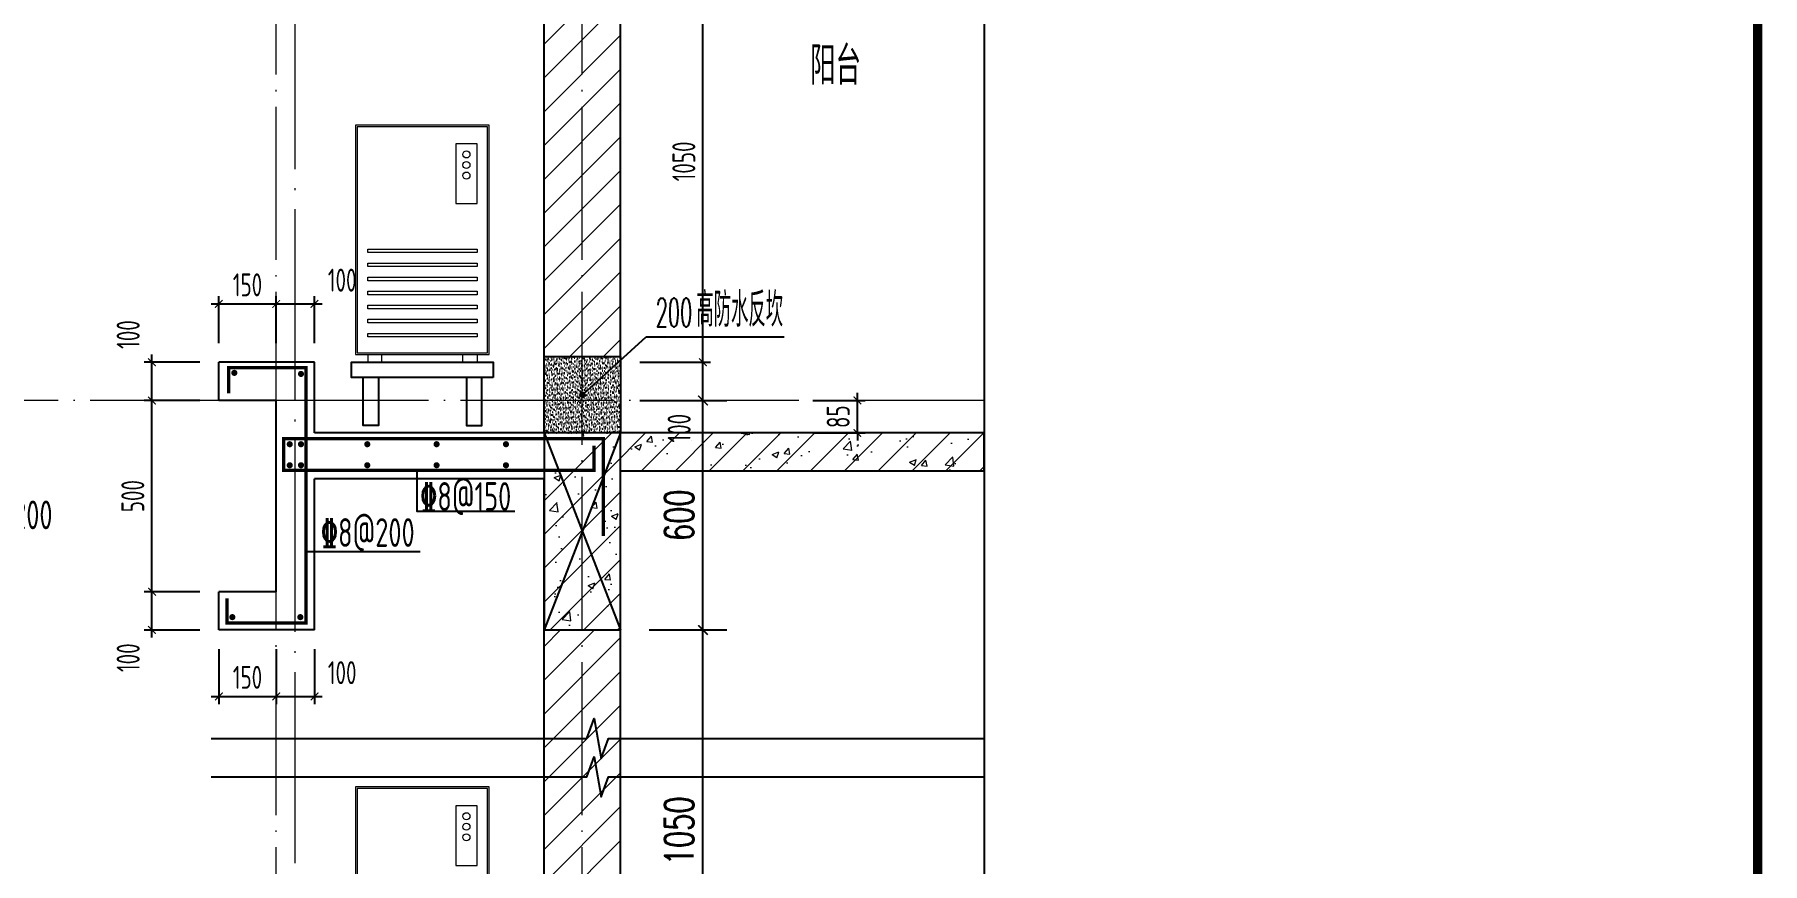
# Model space of a CAD drawing. Extents: x -655480 to 203344, y -294099 to 287156.
# Drawn here: x 82926 to 87441, y 133674 to 135841 of the extents above; entities that cross this region are included whole.
import ezdxf

# ---------------------------------------------------------------- set-up
doc = ezdxf.new("R2010")
doc.units = 0
doc.header["$LTSCALE"] = 1000
doc.linetypes.add('DOTE', pattern=[2.42, 2, -0.2, 0.02, -0.2])
doc.layers.get('0').update_dxf_attribs({"linetype": 'CONTINUOUS'})
doc.layers.get('DEFPOINTS').update_dxf_attribs({"linetype": 'CONTINUOUS'})
for name, color, linetype in [('DIM', 2, 'CONTINUOUS'), ('DIM_IDEN', 67, 'CONTINUOUS'), ('DIM_SYMB', 3, 'CONTINUOUS'), ('PUB_DIM', 3, 'CONTINUOUS'), ('PUB_TEXT', 2, 'CONTINUOUS'), ('REIN', 6, 'CONTINUOUS'), ('S-大样-砼线', 7, 'CONTINUOUS'), ('S-引出线', 40, 'CONTINUOUS'), ('TEXT', 2, 'CONTINUOUS'), ('WALL', 5, 'CONTINUOUS'), ('空调外机', 8, 'CONTINUOUS'), ('立面-看线', 251, 'CONTINUOUS')]:
    doc.layers.add(name, color=color, linetype=linetype)
for name, color, linetype, lineweight in [('DOTE', 19, 'DOTE', 9), ('PUB_HATCH', 8, 'CONTINUOUS', 9), ('图框', 9, 'CONTINUOUS', 18), ('平面-空调室外机', 143, 'CONTINUOUS', 9)]:
    doc.layers.add(name, color=color, linetype=linetype, lineweight=lineweight)
doc.styles.add('_TCH_DIM_T3', font='SIMPLEX', dxfattribs={"width": 0.705882, "bigfont": 'GBCBIG'})
doc.styles.add('DIM_FONT_T3', font='SIMPLEX', dxfattribs={"width": 0.705882, "bigfont": 'GBCBIG'})
doc.styles.add('TSSD_DIMENSION', font='Tssdeng.shx', dxfattribs={"width": 0.7, "bigfont": 'tssdchn.shx'})
doc.styles.add('TSSD_REIN', font='tssdeng.shx', dxfattribs={"width": 0.7, "height": 300, "bigfont": 'tssdchn.shx'})
doc.dimstyles.new('_TCH_ARCH&&25', dxfattribs={"dimtxt": 74.375, "dimasz": 25, "dimexe": 62.5, "dimexo": 75, "dimgap": 25, "dimtad": 1, "dimdec": 0, "dimzin": 0, "dimdsep": 46, "dimtxsty": '_TCH_DIM_T3', "dimblk": 'ARCHTICK', "dimcen": 0.09, "dimclrt": 7, "dimazin": 0, "dimtfac": 1, "dimtdec": 0, "dimtix": 1, "dimtmove": 2, "dimatfit": 3, "dimldrblk": 'ARCHTICK', "dimfxl": 1, "dimtolj": 1, "dimtzin": 0, "dimarcsym": 0})
doc.dimstyles.new('TSSD_20_20', dxfattribs={"dimtxt": 60, "dimasz": 20, "dimexe": 20, "dimexo": 50, "dimgap": 20, "dimtad": 1, "dimdec": 0, "dimzin": 0, "dimdsep": 46, "dimtxsty": 'TSSD_DIMENSION', "dimblk": 'ARCHTICK', "dimblk1": 'ARCHTICK', "dimblk2": 'ARCHTICK', "dimcen": 0, "dimdle": 20, "dimclrt": 7, "dimadec": 0, "dimazin": 0, "dimtfac": 1, "dimtdec": 0, "dimtix": 1, "dimtmove": 2, "dimatfit": 3, "dimfxl": 1, "dimtolj": 1, "dimtzin": 0, "dimarcsym": 0})
pattern_1 = [(45, (-512502.044, 291727.59), (-44.194174, 44.194174), []), (50, (-512502.04, 291727.59), (179.315046, -15.688034), [18.75, -206.25]), (355, (-512502.04, 291727.6), (-34.687833, 188.048033), [15, -165]), (100.4514, (-512487.1, 291726.28), (144.627345, 172.359886), [15.93505, -175.28553]), (46.1842, (-512502.04, 291777.6), (266.81026, -41.37975), [28.125, -309.375]), (96.6356, (-512479.8, 291774.14), (233.66568, 243.52947), [23.90257, -262.92825]), (351.1842, (-512502.04, 291777.6), (233.66549, 243.52965), [22.5, -247.5]), (21, (-512477.04, 291765.09), (149.226763, -100.654723), [18.75, -206.25]), (326, (-512477.04, 291765.1), (60.828833, 181.28751), [15, -165]), (71.4514, (-512464.6, 291756.7), (210.055657, 80.632624), [15.93505, -175.28553]), (37.5, (-512502.044, 291727.59), (3.039964, 83.2234635), [0, -163, 0, -167.5, 0, -165.625]), (7.5, (-512502.04, 291727.59), (65.767384, 98.602928), [0, -95.5, 0, -159.25, 0, -63.125]), (327.5, (-512557.794, 291727.59), (133.455609, -5.638718), [0, -62.5, 0, -195, 0, -258.75]), (317.5, (-512582.79, 291727.59), (145.796542, 25.026246), [0, -81.25, 0, -129.5, 0, -183.75])]

# ---------------------------------------------------------------- blocks, each defined once
blk = doc.blocks.new('GFDDDDRG')
at = {"layer": '图框', "const_width": 50}
blk.add_lwpolyline([(894109.8, -159499.5), (922809.8, -159499.5), (922809.8, -108687), (894109.8, -108687)], close=True, dxfattribs=at)
blk = doc.blocks.new('kongtiao')
for p, q in [((-338.7, 49), (-338.7, -550.8)), ((11, 49), (-338.7, 49)), ((11, -550.8), (11, 49)), ((-334.1, 44.4), (-334.1, -546.2)), ((6.4, 44.4), (-334.1, 44.4)), ((6.4, -546.2), (6.4, 44.4)), ((-76.2, -0.5), (-76.2, -156.5)), ((-21.1, -0.5), (-76.2, -0.5)), ((-21.1, -156.5), (-21.1, -0.5)), ((-76.2, -156.5), (-21.1, -156.5)), ((-338.7, -550.8), (11, -550.8)), ((-334.1, -546.2), (6.4, -546.2)), ((-306.6, -550.8), (-306.6, -571.2)), ((-306.6, -571.2), (-269.8, -571.2)), ((-269.8, -571.2), (-269.8, -550.8)), ((-57.9, -571.2), (-57.9, -550.8)), ((-21.1, -571.2), (-57.9, -571.2)), ((-21.1, -550.8), (-21.1, -571.2))]:
    blk.add_line(p, q)
for points in [[(-306.6, -275.4), (-21.1, -275.4), (-21.1, -284.6), (-306.6, -284.6)], [(-306.6, -312.1), (-21.1, -312.1), (-21.1, -321.3), (-306.6, -321.3)], [(-306.6, -348.8), (-21.1, -348.8), (-21.1, -358), (-306.6, -358)], [(-306.6, -385.6), (-21.1, -385.6), (-21.1, -394.7), (-306.6, -394.7)], [(-306.6, -422.3), (-21.1, -422.3), (-21.1, -431.5), (-306.6, -431.5)], [(-306.6, -459), (-21.1, -459), (-21.1, -468.2), (-306.6, -468.2)], [(-306.6, -495.7), (-21.1, -495.7), (-21.1, -504.9), (-306.6, -504.9)]]:
    blk.add_lwpolyline(points, close=True)
for centre in [(-48.7, -28), (-48.7, -55.6), (-48.7, -83.1)]:
    blk.add_circle(centre, 9.18)
blk = doc.blocks.new('_ArchTick')
at = {"color": 0, "linetype": 'ByBlock', "const_width": 0.15}
blk.add_lwpolyline([(-0.5, -0.5), (0.5, 0.5)], dxfattribs=at)
blk = doc.blocks.new('*D2597')
at = {"layer": 'DEFPOINTS', "color": 0, "transparency": 16777216}
for p in [(895181.9, -114386.1), (895397.2, -114386.1), (895181.9, -114986.1)]:
    blk.add_point(p, dxfattribs=at)
at = {"layer": 'PUB_DIM', "color": 0, "lineweight": -2, "transparency": 16777216}
for p, q in [((895256.9, -114386.1), (895459.7, -114386.1)), ((895397.2, -114986.1), (895397.2, -114386.1)), ((895256.9, -114986.1), (895459.7, -114986.1))]:
    blk.add_line(p, q, dxfattribs=at)
at = {"layer": 'PUB_DIM', "color": 0, "lineweight": -2, "transparency": 16777216, "xscale": 25, "yscale": 25, "zscale": 25}
for p, rotation in [((895397.2, -114386.1), 90), ((895397.2, -114986.1), 270)]:
    blk.add_blockref('_ArchTick', p, dxfattribs=dict(at, rotation=rotation))
at = {"layer": 'PUB_DIM', "color": 7, "transparency": 16777216, "insert": (895335, -114686.1), "char_height": 74.38, "attachment_point": 5, "rotation": 90, "style": '_TCH_DIM_T3'}
blk.add_mtext('\\A1;600', dxfattribs=at)
blk = doc.blocks.new('*D2598')
at = {"layer": 'DEFPOINTS', "color": 0, "transparency": 16777216}
for p in [(895181.9, -114986.1), (895397.2, -114986.1), (895181.9, -116036.1)]:
    blk.add_point(p, dxfattribs=at)
at = {"layer": 'PUB_DIM', "color": 0, "lineweight": -2, "transparency": 16777216}
for p, q in [((895256.9, -114986.1), (895459.7, -114986.1)), ((895397.2, -116036.1), (895397.2, -114986.1)), ((895256.9, -116036.1), (895459.7, -116036.1))]:
    blk.add_line(p, q, dxfattribs=at)
at = {"layer": 'PUB_DIM', "color": 0, "lineweight": -2, "transparency": 16777216, "xscale": 25, "yscale": 25, "zscale": 25}
for p, rotation in [((895397.2, -114986.1), 90), ((895397.2, -116036.1), 270)]:
    blk.add_blockref('_ArchTick', p, dxfattribs=dict(at, rotation=rotation))
at = {"layer": 'PUB_DIM', "color": 7, "transparency": 16777216, "insert": (895335, -115511.1), "char_height": 74.38, "attachment_point": 5, "rotation": 90, "style": '_TCH_DIM_T3'}
blk.add_mtext('\\A1;1050', dxfattribs=at)
blk = doc.blocks.new('*D3118')
at = {"layer": 'DEFPOINTS', "color": 0, "transparency": 16777216}
for p in [(83557.2, 135136.9), (83407.2, 134984.6), (83557.2, 134984.6)]:
    blk.add_point(p, dxfattribs=at)
at = {"layer": 'DIM', "color": 0, "lineweight": -2, "transparency": 16777216}
for p, q in [((83407.2, 135034.6), (83407.2, 135156.9)), ((83557.2, 135034.6), (83557.2, 135156.9)), ((83387.2, 135136.9), (83577.2, 135136.9))]:
    blk.add_line(p, q, dxfattribs=at)
at = {"layer": 'DIM', "color": 0, "lineweight": -2, "transparency": 16777216, "xscale": 20, "yscale": 20, "zscale": 20, "rotation": 180}
blk.add_blockref('_ArchTick', (83407.2, 135136.9), dxfattribs=at)
at = {"layer": 'DIM', "color": 0, "lineweight": -2, "transparency": 16777216, "xscale": 20, "yscale": 20, "zscale": 20}
blk.add_blockref('_ArchTick', (83557.2, 135136.9), dxfattribs=at)
at = {"layer": 'DIM', "color": 7, "transparency": 16777216, "insert": (83482.2, 135186.9), "char_height": 60, "attachment_point": 5, "style": 'TSSD_DIMENSION'}
blk.add_mtext('\\A1;150', dxfattribs=at)
blk = doc.blocks.new('*D3119')
at = {"layer": 'DEFPOINTS', "color": 0, "transparency": 16777216}
for p in [(83657.2, 135136.9), (83557.2, 134984.6), (83657.2, 134984.6)]:
    blk.add_point(p, dxfattribs=at)
at = {"layer": 'DIM', "color": 0, "lineweight": -2, "transparency": 16777216}
for p, q in [((83557.2, 135034.6), (83557.2, 135156.9)), ((83657.2, 135034.6), (83657.2, 135156.9)), ((83537.2, 135136.9), (83677.2, 135136.9))]:
    blk.add_line(p, q, dxfattribs=at)
at = {"layer": 'DIM', "color": 0, "lineweight": -2, "transparency": 16777216, "xscale": 20, "yscale": 20, "zscale": 20, "rotation": 180}
blk.add_blockref('_ArchTick', (83557.2, 135136.9), dxfattribs=at)
at = {"layer": 'DIM', "color": 0, "lineweight": -2, "transparency": 16777216, "xscale": 20, "yscale": 20, "zscale": 20}
blk.add_blockref('_ArchTick', (83657.2, 135136.9), dxfattribs=at)
at = {"layer": 'DIM', "color": 7, "transparency": 16777216, "insert": (83729.6, 135199.1), "char_height": 60, "attachment_point": 5, "style": 'TSSD_DIMENSION'}
blk.add_mtext('\\A1;100', dxfattribs=at)
blk = doc.blocks.new('*D3120')
at = {"layer": 'DEFPOINTS', "color": 0, "transparency": 16777216}
for p in [(83407.2, 134284.5), (83557.2, 134284.5), (83557.2, 134110.8)]:
    blk.add_point(p, dxfattribs=at)
at = {"layer": 'DIM', "color": 0, "lineweight": -2, "transparency": 16777216}
for p, q in [((83407.2, 134234.5), (83407.2, 134090.8)), ((83557.2, 134234.5), (83557.2, 134090.8)), ((83387.2, 134110.8), (83577.2, 134110.8))]:
    blk.add_line(p, q, dxfattribs=at)
at = {"layer": 'DIM', "color": 0, "lineweight": -2, "transparency": 16777216, "xscale": 20, "yscale": 20, "zscale": 20, "rotation": 180}
blk.add_blockref('_ArchTick', (83407.2, 134110.8), dxfattribs=at)
at = {"layer": 'DIM', "color": 0, "lineweight": -2, "transparency": 16777216, "xscale": 20, "yscale": 20, "zscale": 20}
blk.add_blockref('_ArchTick', (83557.2, 134110.8), dxfattribs=at)
at = {"layer": 'DIM', "color": 7, "transparency": 16777216, "insert": (83482.2, 134160.8), "char_height": 60, "attachment_point": 5, "style": 'TSSD_DIMENSION'}
blk.add_mtext('\\A1;150', dxfattribs=at)
blk = doc.blocks.new('*D3121')
at = {"layer": 'DEFPOINTS', "color": 0, "transparency": 16777216}
for p in [(83557.2, 134284.5), (83657.2, 134284.5), (83657.2, 134110.8)]:
    blk.add_point(p, dxfattribs=at)
at = {"layer": 'DIM', "color": 0, "lineweight": -2, "transparency": 16777216}
for p, q in [((83557.2, 134234.5), (83557.2, 134090.8)), ((83657.2, 134234.5), (83657.2, 134090.8)), ((83537.2, 134110.8), (83677.2, 134110.8))]:
    blk.add_line(p, q, dxfattribs=at)
at = {"layer": 'DIM', "color": 0, "lineweight": -2, "transparency": 16777216, "xscale": 20, "yscale": 20, "zscale": 20, "rotation": 180}
blk.add_blockref('_ArchTick', (83557.2, 134110.8), dxfattribs=at)
at = {"layer": 'DIM', "color": 0, "lineweight": -2, "transparency": 16777216, "xscale": 20, "yscale": 20, "zscale": 20}
blk.add_blockref('_ArchTick', (83657.2, 134110.8), dxfattribs=at)
at = {"layer": 'DIM', "color": 7, "transparency": 16777216, "insert": (83729.6, 134173), "char_height": 60, "attachment_point": 5, "style": 'TSSD_DIMENSION'}
blk.add_mtext('\\A1;100', dxfattribs=at)
blk = doc.blocks.new('*D3122')
at = {"layer": 'DEFPOINTS', "color": 0, "transparency": 16777216}
for p in [(83232.5, 134984.5), (83407.2, 134984.5), (83407.2, 134884.5)]:
    blk.add_point(p, dxfattribs=at)
at = {"layer": 'DIM', "color": 0, "lineweight": -2, "transparency": 16777216}
for p, q in [((83357.2, 134984.5), (83212.5, 134984.5)), ((83232.5, 134864.5), (83232.5, 135004.5)), ((83357.2, 134884.5), (83212.5, 134884.5))]:
    blk.add_line(p, q, dxfattribs=at)
at = {"layer": 'DIM', "color": 0, "lineweight": -2, "transparency": 16777216, "xscale": 20, "yscale": 20, "zscale": 20}
for p, rotation in [((83232.5, 134984.5), 90), ((83232.5, 134884.5), 270)]:
    blk.add_blockref('_ArchTick', p, dxfattribs=dict(at, rotation=rotation))
at = {"layer": 'DIM', "color": 7, "transparency": 16777216, "insert": (83170.4, 135057), "char_height": 60, "attachment_point": 5, "rotation": 90, "style": 'TSSD_DIMENSION'}
blk.add_mtext('\\A1;100', dxfattribs=at)
blk = doc.blocks.new('*D3123')
at = {"layer": 'DEFPOINTS', "color": 0, "transparency": 16777216}
for p in [(83232.5, 134884.5), (83407.2, 134884.5), (83407.2, 134384.5)]:
    blk.add_point(p, dxfattribs=at)
at = {"layer": 'DIM', "color": 0, "lineweight": -2, "transparency": 16777216}
for p, q in [((83357.2, 134884.5), (83212.5, 134884.5)), ((83232.5, 134364.5), (83232.5, 134904.5)), ((83357.2, 134384.5), (83212.5, 134384.5))]:
    blk.add_line(p, q, dxfattribs=at)
at = {"layer": 'DIM', "color": 0, "lineweight": -2, "transparency": 16777216, "xscale": 20, "yscale": 20, "zscale": 20}
for p, rotation in [((83232.5, 134884.5), 90), ((83232.5, 134384.5), 270)]:
    blk.add_blockref('_ArchTick', p, dxfattribs=dict(at, rotation=rotation))
at = {"layer": 'DIM', "color": 7, "transparency": 16777216, "insert": (83182.5, 134634.5), "char_height": 60, "attachment_point": 5, "rotation": 90, "style": 'TSSD_DIMENSION'}
blk.add_mtext('\\A1;500', dxfattribs=at)
blk = doc.blocks.new('*D3124')
at = {"layer": 'DEFPOINTS', "color": 0, "transparency": 16777216}
for p in [(83232.5, 134384.5), (83407.2, 134384.5), (83407.2, 134284.5)]:
    blk.add_point(p, dxfattribs=at)
at = {"layer": 'DIM', "color": 0, "lineweight": -2, "transparency": 16777216}
for p, q in [((83357.2, 134384.5), (83212.5, 134384.5)), ((83232.5, 134264.5), (83232.5, 134404.5)), ((83357.2, 134284.5), (83212.5, 134284.5))]:
    blk.add_line(p, q, dxfattribs=at)
at = {"layer": 'DIM', "color": 0, "lineweight": -2, "transparency": 16777216, "xscale": 20, "yscale": 20, "zscale": 20}
for p, rotation in [((83232.5, 134384.5), 90), ((83232.5, 134284.5), 270)]:
    blk.add_blockref('_ArchTick', p, dxfattribs=dict(at, rotation=rotation))
at = {"layer": 'DIM', "color": 7, "transparency": 16777216, "insert": (83170.4, 134212.1), "char_height": 60, "attachment_point": 5, "rotation": 90, "style": 'TSSD_DIMENSION'}
blk.add_mtext('\\A1;100', dxfattribs=at)
blk = doc.blocks.new('*D3125')
at = {"layer": 'DEFPOINTS', "color": 0, "transparency": 16777216}
for p in [(84909.8, 134884.6), (85075.8, 134884.6), (84909.8, 134799.6)]:
    blk.add_point(p, dxfattribs=at)
at = {"layer": 'DIM', "color": 0, "lineweight": -2, "transparency": 16777216}
for p, q in [((84959.8, 134884.6), (85095.8, 134884.6)), ((85075.8, 134884.6), (85075.8, 134904.6)), ((85075.8, 134799.6), (85075.8, 134884.6)), ((84959.8, 134799.6), (85095.8, 134799.6)), ((85075.8, 134799.6), (85075.8, 134779.6))]:
    blk.add_line(p, q, dxfattribs=at)
at = {"layer": 'DIM', "color": 0, "lineweight": -2, "transparency": 16777216, "xscale": 20, "yscale": 20, "zscale": 20}
for p, rotation in [((85075.8, 134884.6), 270), ((85075.8, 134799.6), 90)]:
    blk.add_blockref('_ArchTick', p, dxfattribs=dict(at, rotation=rotation))
at = {"layer": 'DIM', "color": 7, "transparency": 16777216, "insert": (85025.8, 134842.1), "char_height": 60, "attachment_point": 5, "rotation": 90, "style": 'TSSD_DIMENSION'}
blk.add_mtext('\\A1;85', dxfattribs=at)
blk = doc.blocks.new('*D3132')
at = {"layer": 'DEFPOINTS', "color": 0, "transparency": 16777216}
for p in [(84457.2, 136034.6), (84672.4, 136034.6), (84457.2, 134984.6)]:
    blk.add_point(p, dxfattribs=at)
at = {"layer": 'DIM', "color": 0, "lineweight": -2, "transparency": 16777216}
for p, q in [((84672.4, 134964.6), (84672.4, 136054.6)), ((84507.2, 136034.6), (84692.4, 136034.6)), ((84507.2, 134984.6), (84692.4, 134984.6))]:
    blk.add_line(p, q, dxfattribs=at)
at = {"layer": 'DIM', "color": 0, "lineweight": -2, "transparency": 16777216, "xscale": 20, "yscale": 20, "zscale": 20}
for p, rotation in [((84672.4, 136034.6), 90), ((84672.4, 134984.6), 270)]:
    blk.add_blockref('_ArchTick', p, dxfattribs=dict(at, rotation=rotation))
at = {"layer": 'DIM', "color": 7, "transparency": 16777216, "insert": (84622.4, 135509.6), "char_height": 60, "attachment_point": 5, "rotation": 90, "style": 'TSSD_DIMENSION'}
blk.add_mtext('\\A1;1050', dxfattribs=at)
blk = doc.blocks.new('*D3133')
at = {"layer": 'DEFPOINTS', "color": 0, "transparency": 16777216}
for p in [(84457.2, 134984.6), (84672.4, 134984.6), (84457.2, 134884.6)]:
    blk.add_point(p, dxfattribs=at)
at = {"layer": 'DIM', "color": 0, "lineweight": -2, "transparency": 16777216}
for p, q in [((84507.2, 134984.6), (84692.4, 134984.6)), ((84672.4, 134864.6), (84672.4, 135004.6)), ((84507.2, 134884.6), (84692.4, 134884.6))]:
    blk.add_line(p, q, dxfattribs=at)
at = {"layer": 'DIM', "color": 0, "lineweight": -2, "transparency": 16777216, "xscale": 20, "yscale": 20, "zscale": 20}
for p, rotation in [((84672.4, 134984.6), 90), ((84672.4, 134884.6), 270)]:
    blk.add_blockref('_ArchTick', p, dxfattribs=dict(at, rotation=rotation))
at = {"layer": 'DIM', "color": 7, "transparency": 16777216, "insert": (84610.2, 134812.1), "char_height": 60, "attachment_point": 5, "rotation": 90, "style": 'TSSD_DIMENSION'}
blk.add_mtext('\\A1;100', dxfattribs=at)
blk = doc.blocks.new('20210809.02275603')
at = {"layer": 'REIN', "const_width": 9}
for points in [[(88254.7, 67181.9), (88254.7, 67248.8), (88457.1, 67248.8), (88457.1, 66580.9), (88250.3, 66580.9), (88250.3, 66645.6)], [(89233.9, 66808.4), (89233.9, 67063.1), (88398.8, 67063.1), (88398.8, 66980.3), (89209.6, 66980.3), (89209.6, 67044.5)]]:
    blk.add_lwpolyline(points, dxfattribs=at)
at = {"layer": 'REIN', "const_width": 8}
for points in [[(88265.7, 67235, 1), (88273.7, 67235, 1)], [(88439.8, 67232.2, 1), (88447.8, 67232.2, 1)], [(88410.4, 67048.5, 1), (88418.4, 67048.5, 1)], [(88439.8, 67048.5, 1), (88447.8, 67048.5, 1)], [(88613, 67048.5, 1), (88621, 67048.5, 1)], [(88794.1, 67048.5, 1), (88802.1, 67048.5, 1)], [(88975.4, 67048.5, 1), (88983.4, 67048.5, 1)], [(88410.4, 66993.5, 1), (88418.4, 66993.5, 1)], [(88439.8, 66993.5, 1), (88447.8, 66993.5, 1)], [(88613, 66993.5, 1), (88621, 66993.5, 1)], [(88794.1, 66993.5, 1), (88802.1, 66993.5, 1)], [(88975.4, 66993.5, 1), (88983.4, 66993.5, 1)], [(88260.3, 66596.4, 1), (88268.3, 66596.4, 1)], [(88438, 66596.4, 1), (88446, 66596.4, 1)]]:
    blk.add_lwpolyline(points, format="xyb", close=True, dxfattribs=at)
at = {"layer": 'S-引出线'}
blk.add_line((88457.1, 66768.4), (88755, 66768.4), dxfattribs=at)
blk.add_lwpolyline([(88746.9, 66980.3), (88746.9, 66873.3), (89002.9, 66873.3)], dxfattribs=at)
at = {"layer": 'TEXT', "style": 'TSSD_REIN', "width": 0.7}
for s, p in [('%%1328@150', (88755.1, 66874.3)), ('未注明分布钢筋为%%1326@200', (87152, 66826.2)), ('\x848@200', (88495.7, 66780.1))]:
    blk.add_text(s, height=75, rotation=0, dxfattribs=at).set_placement(p)
blk = doc.blocks.new('20210902.15310781')
at = {"layer": 'DOTE', "color": 1, "linetype": 'DOTE', "ltscale": 0.2}
for p, q in [((86029, -133245.9), (86029, -113645.9)), ((86829, -133245.9), (86829, -113645.9)), ((87879, -120545.9), (84878.9, -120545.9))]:
    blk.add_line(p, q, dxfattribs=at)
at = {"layer": 'DOTE', "ltscale": 0.25}
blk.add_line((86079, -132645.9), (86079, -116832.2), dxfattribs=at)
blk = doc.blocks.new('VBCVBCBCBF')
at = {"layer": 'PUB_HATCH'}
h = blk.add_hatch(dxfattribs=at)
h.set_pattern_fill('普通砖', color=256, scale=25, style=0)
h.set_pattern_definition([(45, (0, 44.88), (-44.1941915, 44.1941915), [])])
h.paths.add_polyline_path([(894981.9, -115836.1), (895181.9, -115836.1), (895181.9, -114986.1), (894981.9, -114986.1)])
at = {"layer": 'WALL'}
for p, q in [((894981.9, -115836.1), (894981.9, -114986.1)), ((894981.9, -114986.1), (895181.9, -114986.1)), ((895181.9, -115836.1), (895181.9, -114986.1))]:
    blk.add_line(p, q, dxfattribs=at)
at = {"layer": '平面-空调室外机'}
blk.add_blockref('kongtiao', (894827.8, -115444.9), dxfattribs=at)
at = {"layer": 'PUB_DIM'}
for p1, p2, picture, middle in [((895181.9, -114986.1), (895181.9, -114386.1), '*D2597', (895335, -114686.1)), ((895181.9, -116036.1), (895181.9, -114986.1), '*D2598', (895335, -115511.1))]:
    dim = blk.add_aligned_dim(p1=p1, p2=p2, distance=-215.2, dimstyle='_TCH_ARCH&&25', dxfattribs=at)
    dim.commit()
    dim.dimension.update_dxf_attribs({"geometry": picture, "text_midpoint": middle})

msp = doc.modelspace()

# ---------------------------------------------------------------- hatches: boundary and pattern name
at = {"layer": 'PUB_HATCH'}
h = msp.add_hatch(dxfattribs=at)
h.set_pattern_fill('普通砖', color=256, scale=25, style=0)
h.set_pattern_definition([(45, (-512502.044, 291772.47), (-44.1941915, 44.1941915), [])])
h.paths.add_polyline_path([(84457.15, 134999.56), (84457.15, 136034.56), (84257.15, 136034.56), (84257.15, 134999.56)])
h = msp.add_hatch(dxfattribs=at)
h.set_pattern_fill('钢筋混凝土', color=256, scale=25, style=0)
h.set_pattern_definition(pattern_1)
h.paths.add_polyline_path([(85407.15, 134799.56), (84357.15, 134799.56), (84357.15, 134732.89), (84457.15, 134699.56), (85407.15, 134699.56)])
h = msp.add_hatch(dxfattribs=at)
h.set_pattern_fill('钢筋混凝土', color=256, scale=25, style=0)
h.set_pattern_definition(pattern_1)
h.paths.add_polyline_path([(84457.15, 134284.56), (84457.15, 134699.56), (84357.15, 134732.89), (84257.15, 134699.56), (84257.15, 134284.56)])
at = {"layer": '立面-看线'}
h = msp.add_hatch(dxfattribs=at)
h.set_pattern_fill('碎沙', color=256, scale=4)
h.set_pattern_definition([(37.5, (-716796.086, -250562.392), (-0.32000626, 9.78826475), [0, -7.7216, 0, -8.636, 0, -8.255]), (7.5, (-716796.086, -250562.392), (8.99046566, 14.33650201), [0, -4.1656, 0, -6.9596, 0, -2.667]), (327.5, (-716802.335, -250562.392), (15.819847405, 0.02874369), [0, -2.54, 0, -9.144, 0, -11.938]), (317.5, (-716802.335, -250562.392), (15.27112905, 4.45858647), [0, -1.27, 0, -5.9944, 0, -6.858])])
h.paths.add_polyline_path([(84257.15, 134799.56), (84457.15, 134799.56), (84457.15, 134999.56), (84257.15, 134999.56)])

# ---------------------------------------------------------------- linework, layer by layer
at = {"layer": 'DIM_IDEN'}
for p, q in [((84357.15, 134899.56), (84523.96, 135051.08)), ((84523.96, 135051.08), (84884.14, 135051.08))]:
    msp.add_line(p, q, dxfattribs=at)
at = {"layer": 'DIM_IDEN', "const_width": 8.33}
msp.add_lwpolyline([(84354.07, 134896.76, 1), (84360.24, 134902.36, 1)], format="xyb", close=True, dxfattribs=at)
at = {"layer": 'DIM_SYMB'}
msp.add_lwpolyline([(85407.15, 141204.56), (85407.15, 131572.68), (85459.65, 131553.58), (85354.65, 131535.06), (85407.15, 131516.43), (85407.15, 121884.56)], dxfattribs=at)
at = {"layer": 'DIM_SYMB', "color": 5}
for points in [[(83387.15, 134000.71), (84369.03, 134000.71), (84388.14, 134053.21), (84406.65, 133948.21), (84425.28, 134000.71), (85407.15, 134000.71)], [(83387.15, 133900.71), (84369.03, 133900.71), (84388.14, 133953.21), (84406.65, 133848.21), (84425.28, 133900.71), (85407.15, 133900.71)]]:
    msp.add_lwpolyline(points, dxfattribs=at)
at = {"layer": 'S-大样-砼线'}
for p, q in [((84257.15, 134799.56), (84457.15, 134284.56)), ((84457.16, 134799.56), (84257.16, 134284.56))]:
    msp.add_line(p, q, dxfattribs=at)
msp.add_lwpolyline([(84457.15, 134799.56), (84257.15, 134799.56), (84257.15, 134284.56), (84457.15, 134284.56)], close=True, dxfattribs=at)
at = {"layer": 'WALL'}
for p, q in [((84257.15, 134999.56), (84257.15, 136034.56)), ((84457.15, 134999.56), (84457.15, 136034.56)), ((83657.15, 134984.57), (83407.15, 134984.57)), ((83407.15, 134884.57), (83407.15, 134984.57)), ((83657.15, 134799.56), (83657.15, 134984.57)), ((84257.15, 134999.56), (84457.15, 134999.56)), ((83557.15, 134884.57), (83407.15, 134884.57)), ((83557.15, 134799.56), (83557.15, 134884.57)), ((83557.15, 134384.55), (83557.15, 134799.56)), ((84357.15, 134799.56), (83657.15, 134799.56)), ((85407.15, 134799.56), (84357.15, 134799.56)), ((85407.15, 134699.56), (85407.15, 134799.56)), ((85407.15, 134699.56), (84457.15, 134699.56)), ((84457.15, 134284.56), (84457.15, 134699.56)), ((83657.15, 134284.55), (83657.15, 134679.56)), ((84257.15, 134679.56), (83657.15, 134679.56)), ((84257.15, 134284.56), (84257.15, 134679.56)), ((83557.15, 134384.55), (83407.15, 134384.55)), ((83407.15, 134284.55), (83407.15, 134384.55)), ((83657.15, 134284.55), (83407.15, 134284.55)), ((84257.15, 134284.56), (84457.15, 134284.56))]:
    msp.add_line(p, q, dxfattribs=at)
msp.add_lwpolyline([(84257.15, 134999.56), (84457.15, 134999.56), (84457.15, 134799.56), (84257.15, 134799.56)], close=True, dxfattribs=at)
at = {"layer": '空调外机', "linetype": 'Continuous'}
msp.add_lwpolyline([(84124.16, 134944.56), (83754.16, 134944.56), (83754.16, 134984.56), (84124.16, 134984.56)], close=True, dxfattribs=at)
for points in [[(83824.16, 134944.56), (83824.16, 134819.56), (83784.16, 134819.56), (83784.16, 134944.56)], [(84054.16, 134944.56), (84054.16, 134819.56), (84094.16, 134819.56), (84094.16, 134944.56)]]:
    msp.add_lwpolyline(points, dxfattribs=at)

# ---------------------------------------------------------------- block references
at = {"xscale": 0.5, "yscale": 0.5, "zscale": 0.5}
msp.add_blockref('GFDDDDRG', (-373976.43, 198011.07), dxfattribs=at)
msp.add_blockref('VBCVBCBCBF', (-810724.79, 249270.64))
at = {"layer": 'DOTE'}
msp.add_blockref('20210902.15310781', (-2471.89, 255430.45), dxfattribs=at)
at = {"layer": 'REIN'}
msp.add_blockref('20210809.02275603', (-4821.84, 67721.74), dxfattribs=at)
at = {"layer": '平面-空调室外机'}
msp.add_blockref('kongtiao', (84103, 135555.72), dxfattribs=at)

# ---------------------------------------------------------------- texts
at = {"layer": 'PUB_TEXT'}
for s, height, style, width, p in [('阳台', 100, 'TSSD_REIN', 0.7, (84952.48, 135710.18)), ('200', 74.375, 'DIM_FONT_T3', 0.49827, (84548.97, 135077.33)), ('高防水反坎', 89.362, 'DIM_FONT_T3', 0.705882, (84654.86, 135077.33))]:
    msp.add_text(s, height=height, dxfattribs=dict(at, style=style, width=width)).set_placement(p)

# ---------------------------------------------------------------- dimensions: what is measured, and where the dimension line sits
at = {"layer": 'DIM'}
for p1, p2, distance, picture, middle in [((84457.15, 134984.56), (84457.15, 136034.56), -215.2, '*D3132', (84622.36, 135509.56)), ((83407.15, 134984.57), (83557.15, 134984.57), 152.32, '*D3118', (83482.15, 135186.9)), ((83407.15, 134384.55), (83407.15, 134884.55), 174.61, '*D3123', (83182.54, 134634.55)), ((84909.83, 134799.56), (84909.83, 134884.56), -165.96, '*D3125', (85025.79, 134842.06)), ((83407.15, 134284.55), (83557.15, 134284.55), -173.71, '*D3120', (83482.15, 134160.84))]:
    dim = msp.add_aligned_dim(p1=p1, p2=p2, distance=distance, dimstyle='TSSD_20_20', dxfattribs=at)
    dim.commit()
    dim.dimension.update_dxf_attribs({"geometry": picture, "text_midpoint": middle})
for base, p1, p2, angle, picture, middle in [((83657.15, 135136.9), (83557.15, 134984.57), (83657.15, 134984.57), 360, '*D3119', (83729.57, 135199.08)), ((83232.54, 134984.55), (83407.15, 134884.55), (83407.15, 134984.55), 90, '*D3122', (83170.36, 135056.96)), ((84672.36, 134984.56), (84457.15, 134884.56), (84457.15, 134984.56), 90, '*D3133', (84610.17, 134812.14)), ((83232.54, 134384.55), (83407.15, 134284.55), (83407.15, 134384.55), 90, '*D3124', (83170.36, 134212.13)), ((83657.15, 134110.84), (83557.15, 134284.55), (83657.15, 134284.55), 360, '*D3121', (83729.57, 134173.02))]:
    dim = msp.add_linear_dim(base=base, p1=p1, p2=p2, angle=angle, dimstyle='TSSD_20_20', dxfattribs=at)
    dim.commit()
    dim.dimension.update_dxf_attribs({"geometry": picture, "text_midpoint": middle, "dimtype": 161})

doc.saveas('drawing.dxf')
